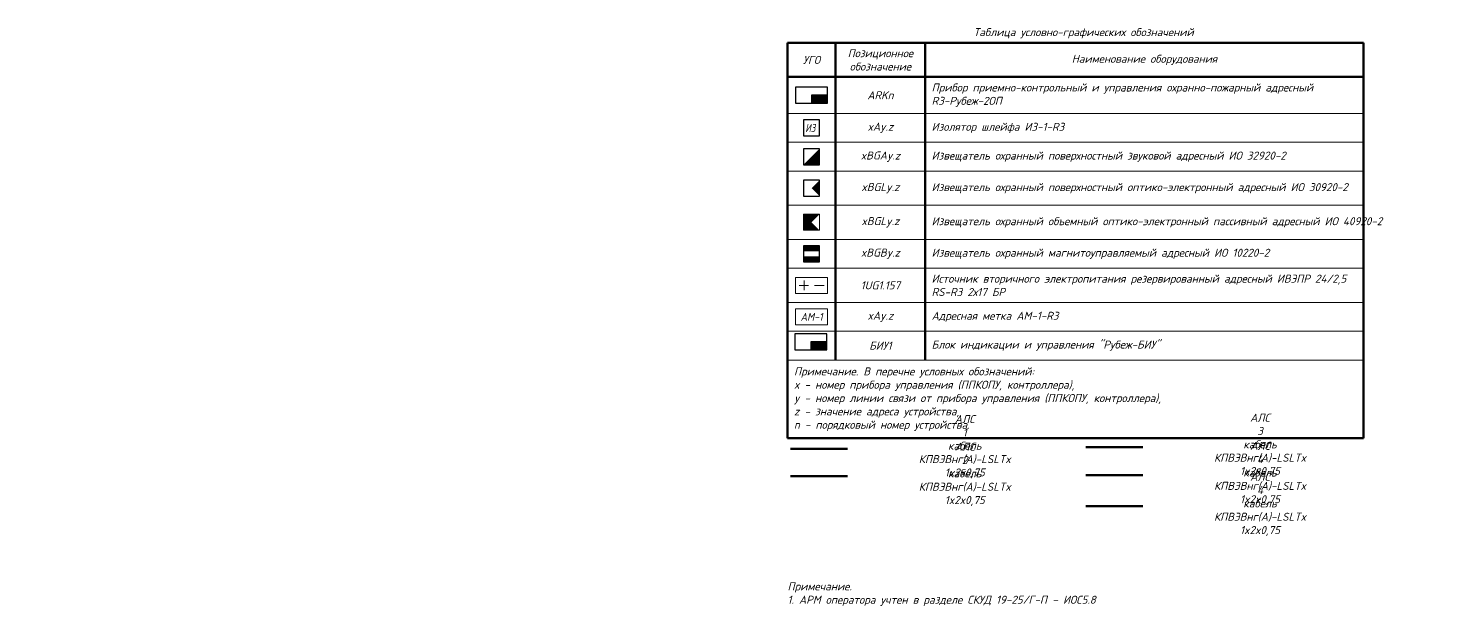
# Model space of a CAD drawing. Extents: x -72636 to 8142370, y -29900 to 852868.
# Drawn here: x 58608 to 102505, y 9404 to 27458 of the extents above; entities that cross this region are included whole.
import ezdxf
from ezdxf import colors
from ezdxf.entities.mleader import LeaderData, LeaderLine
from ezdxf.enums import TextEntityAlignment as Align
from ezdxf.math import Vec2, Vec3

# ---------------------------------------------------------------- set-up
doc = ezdxf.new("R2010")
doc.units = 0
doc.header["$LTSCALE"] = 100
doc.header["$PDMODE"] = 1
doc.header["$PDSIZE"] = 200
doc.layers.add('!!ВОК', color=30, linetype='Continuous')
doc.layers.add('ODG - Текст', color=7, linetype='Continuous')
for name, color, linetype, lineweight in [('RC-Извещатели_охранные', 5, 'Continuous', 30), ('RC-Приборы_управления_и_блоки_индикации', 1, 'Continuous', 30), ('RC-Прочее_оборудование', 1, 'Continuous', 30), ('RC-Таблицы', 7, 'Continuous', 0)]:
    doc.layers.add(name, color=color, linetype=linetype, lineweight=lineweight)
doc.styles.add('ISOCPEUR', font='isocpeui.ttf', dxfattribs={"height": 250})
doc.linetypes.add('ограждение1', pattern='A,0.25,-0.1,[133,ltypeshp.shx,S=0.1,R=0,X=-0.1,Y=0],-0.1,1', length=1.45)

# ---------------------------------------------------------------- blocks, each defined once
blk = doc.blocks.new('RC-UGO-PPK-01')
blk.add_wipeout([(5, -2.5), (5, 2.5), (-5, 2.5), (-5, -2.5)]).dxf.layer = 'RC-Приборы_управления_и_блоки_индикации'
blk.add_wipeout([(-5, -2.5), (-5, 2.5), (5, 2.5), (5, -2.5)]).dxf.layer = 'RC-Приборы_управления_и_блоки_индикации'
at = {"layer": 'RC-Приборы_управления_и_блоки_индикации'}
h = blk.add_hatch(color=256, dxfattribs=at)
h.dxf.hatch_style = 1
h.paths.add_polyline_path([(5, -2.5), (5, 0), (0, 0), (0, -2.5)])
blk.add_lwpolyline([(-5, -2.5), (5, -2.5), (5, 2.5), (-5, 2.5)], close=True, dxfattribs=at)
for points in [[(5, 0), (0, 0), (0, -2.5)], [(0, 0), (5, 0)]]:
    blk.add_lwpolyline(points, dxfattribs=at)
at = {"layer": 'RC-Приборы_управления_и_блоки_индикации', "style": 'ISOCPEUR'}
blk.add_attdef('PSTN', text='', height=1.5, dxfattribs=at).set_placement((5, 2.5), align=Align.BOTTOM_CENTER)
blk = doc.blocks.new('RC-UGO-IZ-01')
blk.add_wipeout([(-2.5, -2.5), (-2.5, 2.5), (2.5, 2.5), (2.5, -2.5)]).dxf.layer = 'RC-Прочее_оборудование'
at = {"layer": 'RC-Прочее_оборудование'}
blk.add_lwpolyline([(-2.5, 2.5), (-2.5, -2.5), (2.5, -2.5), (2.5, 2.5), (-2.5, 2.5)], dxfattribs=at)
blk.add_point((0, 0), dxfattribs=at)
at = {"layer": 'RC-Прочее_оборудование', "style": 'ISOCPEUR', "width": 0.8}
blk.add_text('ИЗ', height=2.5, dxfattribs=at).set_placement((-1.97, -1.27))
at = {"layer": 'RC-Прочее_оборудование', "style": 'ISOCPEUR'}
blk.add_attdef('PSTN', text='', height=2.5, dxfattribs=at).set_placement((5.66, 2.58), align=Align.BOTTOM_CENTER)
blk = doc.blocks.new('RC-UGO-IOZ-02')
blk.add_wipeout([(2.5, -2.5), (2.5, 2.5), (-2.5, 2.5), (-2.5, -2.5)]).dxf.layer = 'RC-Извещатели_охранные'
blk.add_wipeout([(-2.5, -2.5), (-2.5, 2.5), (2.5, 2.5), (2.5, -2.5)]).dxf.layer = 'RC-Извещатели_охранные'
at = {"layer": 'RC-Извещатели_охранные'}
h = blk.add_hatch(color=256, dxfattribs=at)
h.dxf.hatch_style = 1
h.paths.add_polyline_path([(2.5, -2.5), (2.5, 2.5), (0, 0), (-2.5, -2.5)])
blk.add_lwpolyline([(-2.5, -2.5), (2.5, -2.5), (2.5, 2.5), (-2.5, 2.5)], close=True, dxfattribs=at)
at = {"layer": 'RC-Извещатели_охранные', "color": 7, "style": 'ISOCPEUR', "width": 0.8}
blk.add_attdef('PSTN', text='', height=2.5, dxfattribs=at).set_placement((0.98, 2.6), align=Align.BOTTOM_LEFT)
blk = doc.blocks.new('RC-UGO-IOPPA-01')
blk.add_wipeout([(2.5, -2.5), (2.5, 2.5), (-2.5, 2.5), (-2.5, -2.5)]).dxf.layer = 'RC-Извещатели_охранные'
blk.add_wipeout([(-2.5, -2.5), (-2.5, 2.5), (2.5, 2.5), (2.5, -2.5)]).dxf.layer = 'RC-Извещатели_охранные'
at = {"layer": 'RC-Извещатели_охранные'}
h = blk.add_hatch(color=256, dxfattribs=at)
h.dxf.hatch_style = 1
h.paths.add_polyline_path([(2.5, -2.5), (2.5, 2.5), (0, 0)])
blk.add_lwpolyline([(-2.5, -2.5), (2.5, -2.5), (2.5, 2.5), (-2.5, 2.5)], close=True, dxfattribs=at)
at = {"layer": 'RC-Извещатели_охранные', "style": 'ISOCPEUR'}
blk.add_attdef('PSTN', text='', height=2.5, dxfattribs=at).set_placement((0.98, 2.6), align=Align.BOTTOM_LEFT)
blk = doc.blocks.new('RC-UGO-IOPO-02')
blk.add_wipeout([(2.5, -2.5), (2.5, 2.5), (-2.5, 2.5), (-2.5, -2.5)])
blk.add_wipeout([(-2.5, -2.5), (-2.5, 2.5), (2.5, 2.5), (2.5, -2.5)])
h = blk.add_hatch(color=256)
h.dxf.hatch_style = 1
h.paths.add_polyline_path([(2.5, -2.5), (0, 0), (2.5, 2.5), (-2.5, 2.5), (-2.5, -2.5)])
blk.add_lwpolyline([(-2.5, -2.5), (2.5, -2.5), (2.5, 2.5), (-2.5, 2.5)], close=True)
at = {"style": 'ISOCPEUR'}
blk.add_attdef('PSTN', text='', height=2.5, dxfattribs=at).set_placement((0.98, 2.6), align=Align.BOTTOM_LEFT)
blk = doc.blocks.new('RC-UGO-IOM-02')
at = {"layer": 'RC-Извещатели_охранные'}
blk.add_point((0, 0), dxfattribs=at)
blk.add_wipeout([(2.5, -2.5), (2.5, 2.5), (-2.5, 2.5), (-2.5, -2.5)]).dxf.layer = 'RC-Извещатели_охранные'
blk.add_wipeout([(-2.5, -2.5), (-2.5, 2.5), (2.5, 2.5), (2.5, -2.5)]).dxf.layer = 'RC-Извещатели_охранные'
h = blk.add_hatch(color=256, dxfattribs=at)
h.dxf.hatch_style = 1
h.paths.add_polyline_path([(2.5, 0.8), (2.5, 2.51), (-2.5, 2.5), (-2.5, 0.8)])
h = blk.add_hatch(color=256, dxfattribs=at)
h.dxf.hatch_style = 1
h.paths.add_polyline_path([(2.5, -2.5), (2.5, -0.79), (-2.5, -0.8), (-2.5, -2.5)])
blk.add_lwpolyline([(-2.5, -2.5), (2.5, -2.5), (2.5, 2.5), (-2.5, 2.5)], close=True, dxfattribs=at)
at = {"layer": 'RC-Извещатели_охранные', "style": 'ISOCPEUR'}
blk.add_attdef('PSTN', text='', height=2.5, dxfattribs=at).set_placement((0.98, 2.6), align=Align.BOTTOM_LEFT)
blk = doc.blocks.new('RC-UGO-IP24-02')
blk.add_wipeout([(5, -2.5), (5, 2.5), (-5, 2.5), (-5, -2.5)])
blk.add_wipeout([(-5, -2.5), (-5, 2.5), (5, 2.5), (5, -2.5)])
blk.add_lwpolyline([(-5, -2.5), (5, -2.5), (5, 2.5), (-5, 2.5)], close=True)
for points in [[(-3.94, 0), (-0.94, 0)], [(-2.37, -1.52), (-2.37, 1.48)], [(0.94, 0), (3.94, 0)]]:
    blk.add_lwpolyline(points)
blk.add_point((0, 0))
at = {"style": 'ISOCPEUR'}
blk.add_attdef('PSTN', text='', height=2.5, dxfattribs=at).set_placement((6.11, 2.42), align=Align.BOTTOM_CENTER)
blk = doc.blocks.new('RC-UGO-AM-01')
blk.add_wipeout([(-4.99, 2.5), (4.99, 2.5), (4.99, -2.5), (-4.99, -2.49)])
blk.add_point((0, 0))
blk.add_wipeout([(4.99, 2.5), (4.99, -2.5), (-4.99, -2.5), (-4.99, 2.5)])
blk.add_wipeout([(-4.99, -2.5), (-4.99, 2.5), (4.99, 2.5), (4.99, -2.5)])
blk.add_lwpolyline([(-4.99, 2.5), (4.99, 2.5), (4.99, -2.5), (-4.99, -2.5), (-4.99, 2.5)], close=True)
blk.add_lwpolyline([(-4.99, 2.5), (-4.99, 2.5)])
blk.add_lwpolyline([(-4.99, 2.5), (-4.99, 2.5)])
at = {"ltscale": 100, "style": 'ISOCPEUR', "width": 0.9}
blk.add_text('АМ-1', height=2.5, dxfattribs=at).set_placement((0, 0), align=Align.MIDDLE)
at = {"style": 'ISOCPEUR'}
blk.add_attdef('PSTN', text='', height=2.5, dxfattribs=at).set_placement((2.32, 2.4), align=Align.BOTTOM_LEFT)
blk = doc.blocks.new('*T38')
at = {"layer": 'RC-Таблицы', "color": 0, "linetype": 'ByBlock', "lineweight": 50, "transparency": 16777216}
for p, q in [((0, 0), (18000, 0)), ((0, 0), (0, -12354)), ((1500, 0), (1500, -9912)), ((4300, 0), (4300, -9912)), ((18000, 0), (18000, -12354)), ((0, -1067), (18000, -1067)), ((0, -12354), (18000, -12354))]:
    blk.add_line(p, q, dxfattribs=at)
at = {"layer": 'RC-Таблицы', "color": 0, "linetype": 'ByBlock', "lineweight": 20, "transparency": 16777216}
for p, q in [((0, -5075), (18000, -5075)), ((0, -9912), (18000, -9912))]:
    blk.add_line(p, q, dxfattribs=at)
at = {"layer": 'RC-Таблицы', "color": 0, "lineweight": 30, "transparency": 16777216, "xscale": 100, "yscale": 100, "zscale": 100}
for name, p in [('RC-UGO-PPK-01', (750, -1638)), ('RC-UGO-IZ-01', (750, -2658)), ('RC-UGO-IOZ-02', (750, -3558)), ('RC-UGO-IOPPA-01', (750, -4542)), ('RC-UGO-IOPO-02', (750, -5608)), ('RC-UGO-IOM-02', (750, -6592)), ('RC-UGO-IP24-02', (750, -7577)), ('RC-UGO-AM-01', (750, -8562))]:
    blk.add_blockref(name, p, dxfattribs=at)
at = {"layer": 'RC-Таблицы', "color": 0, "lineweight": 30, "transparency": 16777216, "char_height": 250, "style": 'ISOCPEUR'}
for s, insert, width, attachment_point in [('УГО', (750, -533), 1100, 5), ('Позиционное обозначение', (2900, -533), 2400, 5), ('Наименование оборудования', (11150, -533), 13300, 5), ('Прибор приемно-контрольный и управления охранно-пожарный адресный R3-Рубеж-2ОП', (4500, -1638), 13300, 4), ('ARKn', (2900, -1638), 2400, 5), ('xAy.z', (2900, -2658), 2400, 5), ('Изолятор шлейфа ИЗ-1-R3', (4500, -2658), 13300, 4), ('xBGAy.z', (2900, -3558), 2400, 5), ('Извещатель охранный поверхностный звуковой адресный ИО 32920-2', (4500, -3558), 13300, 4), ('xBGLy.z', (2900, -4542), 2400, 5), ('Извещатель охранный поверхностный оптико-электронный адресный ИО 30920-2', (4500, -4542), 13300, 4), ('xBGLy.z', (2900, -5608), 2400, 5), ('Извещатель охранный объемный оптико-электронный пассивный адресный ИО 40920-2', (4500, -5608), 13300, 4), ('xBGBy.z', (2900, -6592), 2400, 5), ('Извещатель охранный магнитоуправляемый адресный ИО 10220-2', (4500, -6592), 13300, 4), ('1UG1.157', (2900, -7577), 2400, 5), ('Источник вторичного электропитания резервированный адресный ИВЭПР 24/2,5 RS-R3 2х17 БР', (4500, -7577), 13300, 4), ('xAy.z', (2900, -8562), 2400, 5), ('Адресная метка АМ-1-R3', (4500, -8562), 13300, 4), ('БИУ1', (2900, -9462), 2400, 5), ('{\\C256;Блок индикации и управления "Рубеж-БИУ"}', (4500, -9462), 13300, 4), ('Примечание. В перечне условных обозначений:^Jx - номер прибора управления (ППКОПУ, контроллера),^Jy - номер линии связи от прибора управления (ППКОПУ, контроллера),^Jz - значение адреса устройства,^Jn - порядковый номер устройства.', (200, -11133), 17600, 4)]:
    blk.add_mtext(s, dxfattribs=dict(at, insert=insert, width=width, attachment_point=attachment_point))
at = {"layer": 'RC-Таблицы', "color": 0, "linetype": 'ByBlock', "lineweight": 20, "transparency": 16777216}
for p, q in [((0, -2208), (18000, -2208)), ((0, -3108), (18000, -3108)), ((0, -4008), (18000, -4008)), ((0, -6142), (18000, -6142)), ((0, -7042), (18000, -7042)), ((0, -8112), (18000, -8112)), ((0, -9012), (18000, -9012))]:
    blk.add_line(p, q, dxfattribs=at)
blk = doc.blocks.new('_Oblique')
at = {"color": 0, "linetype": 'ByBlock', "lineweight": -2}
blk.add_line((-0.5, -0.5), (0.5, 0.5), dxfattribs=at)

msp = doc.modelspace()

# ---------------------------------------------------------------- linework, layer by layer
at = {"layer": '!!ВОК', "color": 5, "linetype": 'ограждение1', "lineweight": 50, "ltscale": 5}
msp.add_lwpolyline([(82436, 14311), (84209, 14311)], dxfattribs=at)
at = {"layer": '!!ВОК', "color": 6, "linetype": 'ограждение1', "lineweight": 50, "ltscale": 5}
msp.add_lwpolyline([(91664, 14366), (93437, 14366)], dxfattribs=at)
at = {"layer": '!!ВОК', "color": 1, "linetype": 'ограждение1', "lineweight": 50, "ltscale": 5}
msp.add_lwpolyline([(82436, 13460), (84209, 13460)], dxfattribs=at)
at = {"layer": '!!ВОК', "color": 30, "linetype": 'ограждение1', "lineweight": 50, "ltscale": 5, "true_color": 0xf26722}
msp.add_lwpolyline([(91664, 13487), (93437, 13487)], dxfattribs=at)
at = {"layer": '!!ВОК', "color": 3, "linetype": 'ограждение1', "lineweight": 50, "ltscale": 5}
msp.add_lwpolyline([(91664, 12521), (93437, 12521)], dxfattribs=at)

# ---------------------------------------------------------------- block references
msp.add_blockref('*T38', (82341, 26997))

# ---------------------------------------------------------------- texts
at = {"layer": 'ODG - Текст', "insert": (82088, 10555), "char_height": 250, "width": 14837.31, "attachment_point": 1, "style": 'ISOCPEUR'}
msp.add_mtext('\\P\\pxl1;Примечание.\\P1. АРМ оператора учтен в разделе СКУД 19-25/Г-П – ИОС5.8', dxfattribs=at)
at = {"layer": 'RC-Таблицы', "lineweight": 30, "ltscale": 30, "insert": (97103, 12577), "char_height": 250, "width": 1, "attachment_point": 5, "style": 'ISOCPEUR'}
msp.add_mtext('АЛС 4 кабель КПВЭВнг(А)-LSLTx 1x2x0,75', dxfattribs=at)

# ---------------------------------------------------------------- next in the draw order: block references
at = {"layer": 'RC-Приборы_управления_и_блоки_индикации', "color": 1, "lineweight": 30, "ltscale": 30, "xscale": 100, "yscale": 100, "zscale": 100}
msp.add_blockref('RC-UGO-PPK-01', (83070, 17656), dxfattribs=at)

# ---------------------------------------------------------------- next in the draw order: texts
at = {"layer": 'RC-Таблицы', "lineweight": 30, "ltscale": 30, "char_height": 250, "attachment_point": 5, "style": 'ISOCPEUR'}
for s, insert, width in [('Таблица условно-графических обозначений', (91591, 27297), 15000), ('АЛС 1 кабель КПВЭВнг(А)-LSLTx 1x2x0,75', (87876, 14378), 1), ('АЛС 3 кабель КПВЭВнг(А)-LSLTx 1x2x0,75', (97103, 14422), 1), ('АЛС 2 кабель КПВЭВнг(А)-LSLTx 1x2x0,75', (87876, 13515), 1), ('АЛС 4 кабель КПВЭВнг(А)-LSLTx 1x2x0,75', (97103, 13542), 1)]:
    msp.add_mtext(s, dxfattribs=dict(at, insert=insert, width=width))

# ---------------------------------------------------------------- next in the draw order: leaders
at = {"color": 0}
ml = msp.add_multileader_mtext('Standard', dxfattribs=at)
ml.set_content('K10', color=7, style='ISOCPEUR')
ml.set_leader_properties(color=256)
ml.set_arrow_properties(name='OBLIQUE')
ml.build(insert=Vec2(0, 0))
ml.multileader.update_dxf_attribs({"has_dogleg": 0, "text_left_attachment_type": 6, "text_right_attachment_type": 6, "dogleg_length": 0.5, "arrow_head_size": 100, "scale": 100})
ctx = ml.context
ctx.base_point, ctx.scale, ctx.char_height, ctx.arrow_head_size, ctx.landing_gap_size, ctx.plane_origin = Vec3(166139, 19977), 100, 200, 100, 0, Vec3(167901, 21304)
ctx.left_attachment, ctx.right_attachment, ctx.text_align_type = 6, 6, 2
notes = []
notes.append((ctx, [(1, (1, 1, 0), (166593, 19977), (-1, 0), 50, [(0, [(167173, 19482)], 0, [])])]))
ctx.mtext.insert, ctx.mtext.width, ctx.mtext.alignment, ctx.mtext.flow_direction = Vec3(166543, 20217), 2388.1, 3, 5
for ctx, leaders in notes:
    for number, flags, end, landing, length, lines in leaders:
        leader = LeaderData()
        leader.index, (leader.has_last_leader_line, leader.has_dogleg_vector, leader.attachment_direction) = number, flags
        leader.last_leader_point, leader.dogleg_vector, leader.dogleg_length = Vec3(end), Vec3(landing), length
        for number, points, colour, breaks in lines:
            line = LeaderLine()
            line.index, line.vertices, line.color, line.breaks = number, Vec3.list(points), colors.encode_raw_color(colour), breaks
            leader.lines.append(line)
        ctx.leaders.append(leader)

# ---------------------------------------------------------------- next in the draw order: leaders
ml = msp.add_multileader_mtext('Standard', dxfattribs=at)
ml.set_content('K9', color=7, style='ISOCPEUR')
ml.set_leader_properties(color=256)
ml.set_arrow_properties(name='OBLIQUE')
ml.build(insert=Vec2(0, 0))
ml.multileader.update_dxf_attribs({"has_dogleg": 0, "text_left_attachment_type": 6, "text_right_attachment_type": 6, "dogleg_length": 0.5, "arrow_head_size": 100, "scale": 100})
ctx = ml.context
ctx.base_point, ctx.scale, ctx.char_height, ctx.arrow_head_size, ctx.landing_gap_size, ctx.plane_origin = Vec3(165866, 17368), 100, 200, 100, 0, Vec3(167531, 18694)
ctx.left_attachment, ctx.right_attachment, ctx.text_align_type = 6, 6, 2
notes = []
notes.append((ctx, [(1, (1, 1, 0), (166224, 17368), (-1, 0), 50, [(0, [(167081, 17999)], 0, [])])]))
ctx.mtext.insert, ctx.mtext.width, ctx.mtext.alignment, ctx.mtext.flow_direction = Vec3(166174, 17608), 2388.1, 3, 5
for ctx, leaders in notes:
    for number, flags, end, landing, length, lines in leaders:
        leader = LeaderData()
        leader.index, (leader.has_last_leader_line, leader.has_dogleg_vector, leader.attachment_direction) = number, flags
        leader.last_leader_point, leader.dogleg_vector, leader.dogleg_length = Vec3(end), Vec3(landing), length
        for number, points, colour, breaks in lines:
            line = LeaderLine()
            line.index, line.vertices, line.color, line.breaks = number, Vec3.list(points), colors.encode_raw_color(colour), breaks
            leader.lines.append(line)
        ctx.leaders.append(leader)

doc.saveas('drawing.dxf')
